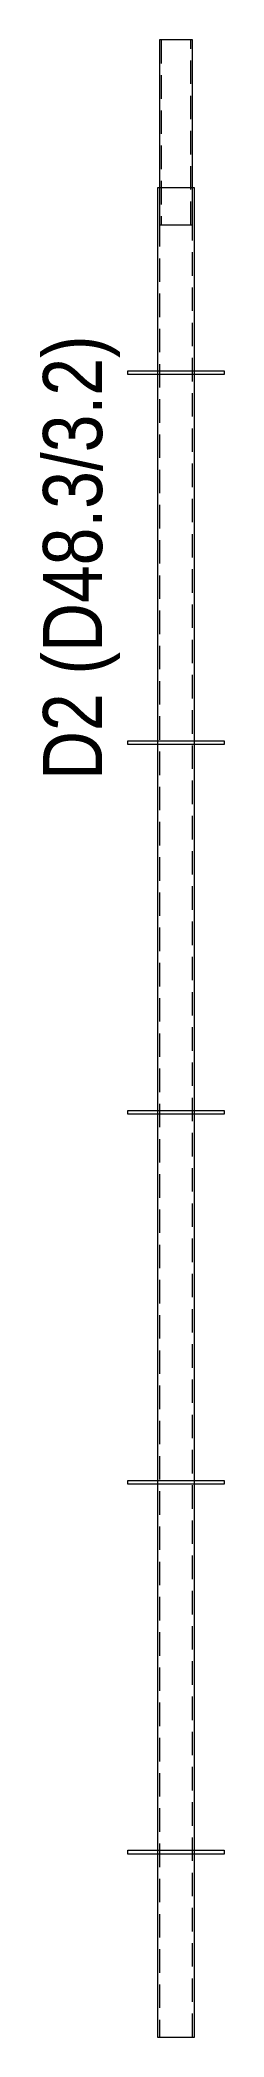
# Model space of a CAD drawing. Header units: millimetres. Extents: x 2142 to 2167, y 1045 to 1315.
import ezdxf
from ezdxf.enums import TextEntityAlignment as Align

# ---------------------------------------------------------------- set-up
doc = ezdxf.new("R2010")
doc.units = ezdxf.units.MM
doc.linetypes.add('HIDDEN2', pattern=[4.7625, 3.175, -1.5875])
for name, color, linetype, lineweight in [('ISKELE DETAY GIZLI (BEYKENT)', 8, 'HIDDEN2', 15), ('ISKELE DIKEY (BEYKENT)', 150, 'Continuous', 20), ('ISKELE FLANS (BEYKENT)', 160, 'Continuous', 20), ('YAZI (BEYKENT)', 4, 'Continuous', 20)]:
    doc.layers.add(name, color=color, linetype=linetype, lineweight=lineweight)
doc.styles.add('YAZI (BEYKENT)', font='')
doc.styles.get('YAZI (BEYKENT)').set_extended_font_data('Bahnschrift Light Condensed')

msp = doc.modelspace()

# ---------------------------------------------------------------- linework, layer by layer
at = {"layer": 'ISKELE DETAY GIZLI (BEYKENT)'}
for points in [[(2158.14, 1289.67), (2162.14, 1289.67), (2162.14, 1314.67), (2158.14, 1314.67)], [(2157.89, 1044.67), (2162.39, 1044.67), (2162.39, 1294.67), (2157.89, 1294.67)]]:
    msp.add_lwpolyline(points, close=True, dxfattribs=at)
at = {"layer": 'ISKELE DIKEY (BEYKENT)'}
for points in [[(2157.89, 1289.67), (2162.39, 1289.67), (2162.39, 1314.67), (2157.89, 1314.67)], [(2157.64, 1044.67), (2162.64, 1044.67), (2162.64, 1294.67), (2157.64, 1294.67)]]:
    msp.add_lwpolyline(points, close=True, dxfattribs=at)
at = {"layer": 'ISKELE FLANS (BEYKENT)'}
for points in [[(2153.64, 1269.92), (2166.64, 1269.92), (2166.64, 1269.42), (2153.64, 1269.42)], [(2153.64, 1219.92), (2166.64, 1219.92), (2166.64, 1219.42), (2153.64, 1219.42)], [(2153.64, 1169.92), (2166.64, 1169.92), (2166.64, 1169.42), (2153.64, 1169.42)], [(2153.64, 1119.92), (2166.64, 1119.92), (2166.64, 1119.42), (2153.64, 1119.42)], [(2153.64, 1069.92), (2166.64, 1069.92), (2166.64, 1069.42), (2153.64, 1069.42)]]:
    msp.add_lwpolyline(points, close=True, dxfattribs=at)

# ---------------------------------------------------------------- texts
at = {"layer": 'YAZI (BEYKENT)', "style": 'YAZI (BEYKENT)'}
msp.add_text('D2 (D48.3/3.2)', height=8, rotation=90, dxfattribs=at).set_placement((2146.14, 1244.67), align=Align.MIDDLE_CENTER)

doc.saveas('drawing.dxf')
